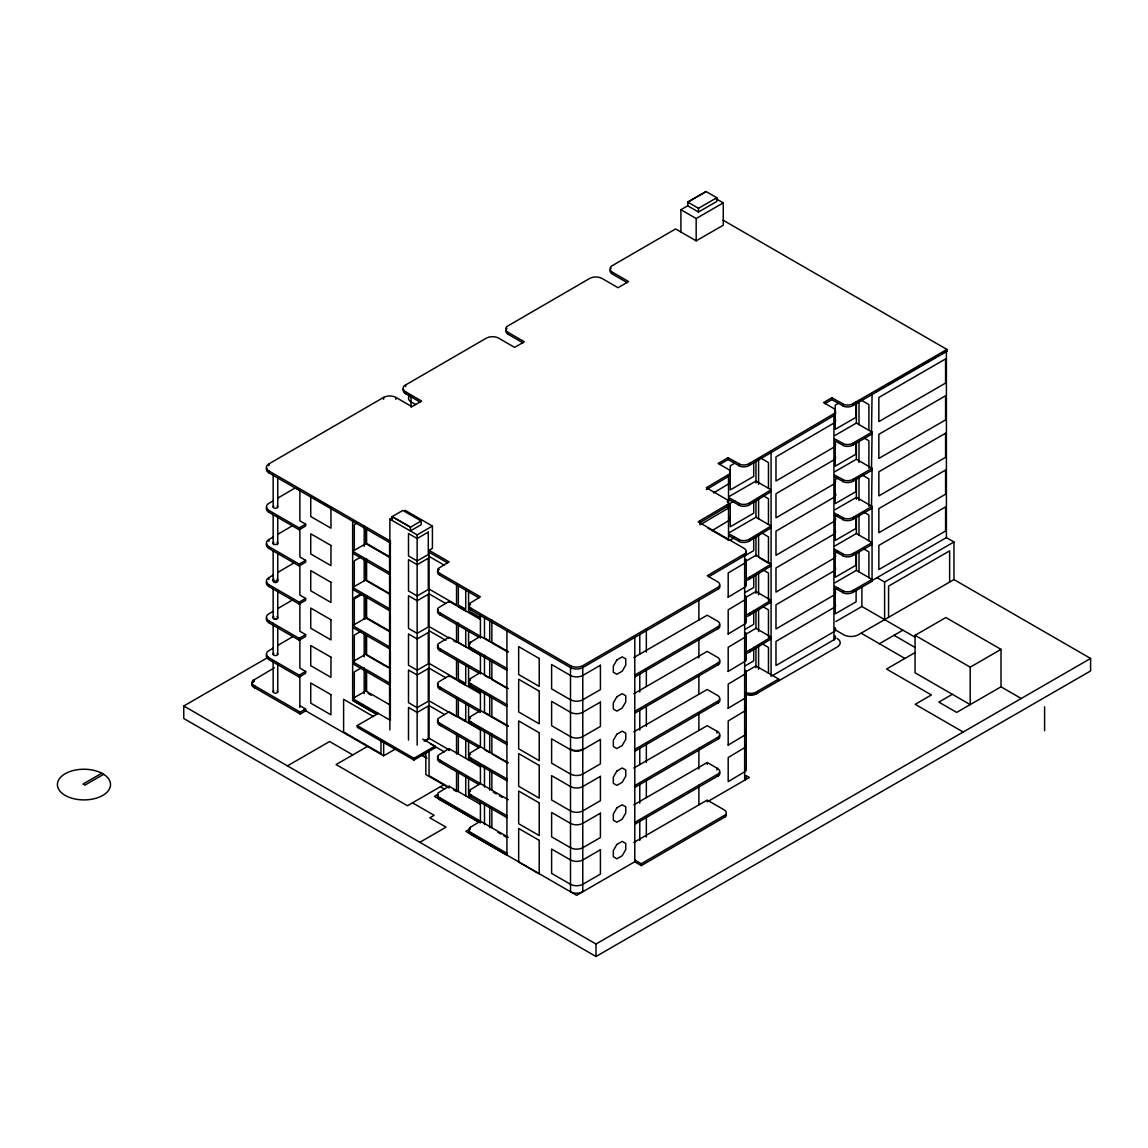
<?xml version="1.0" encoding="UTF-8"?>
<svg xmlns="http://www.w3.org/2000/svg" width="1148" height="1148" viewBox="0 0 1148 1148"><rect width="100%" height="100%" fill="white"/><g stroke="black" fill="none" stroke-linecap="round" stroke-linejoin="round"><path stroke-width="1.5" d="M465.729 721.418L458.353 717.156M465.729 685.227L458.353 680.965M465.729 646.798L458.353 642.665L458.353 623.063M465.729 610.951L458.353 606.689M274.343 667.806L252.632 680.707A7.649 4.42 0 0 0 254.813 685.93L254.813 687.796L300.245 714.027L305.641 710.899L305.641 709.034L299.872 705.69M253.679 681.467L254.397 681.065L252.632 682.443A7.649 4.42 0 0 0 254.813 687.796A7.649 4.42 0 0 1 252.632 682.443L253.622 679.774M439.182 569.451L438.206 570.384A7.649 4.42 0 0 0 439.01 574.775L478.917 597.835M469.561 605.34L470.536 604.408M480.424 636.293L469.561 642.923A7.649 4.42 0 0 0 470.364 647.314L506.914 668.437M469.561 680.979L470.536 680.047M469.561 719.079L470.536 718.146M425.406 740.934L429.051 738.824L429.051 550.322L449.069 561.874L438.206 568.518A7.649 4.42 0 0 0 439.01 572.909L480.424 596.831L469.561 603.475A7.649 4.42 0 0 0 470.364 607.852L570.513 665.697A8.667 5.008 0 0 0 582.768 665.697L719.15 586.599A7.649 4.42 0 0 0 716.969 581.376L707.211 575.751L745.64 553.207A7.649 4.42 0 0 0 743.445 547.983L698.128 521.809L728.004 504.202A7.649 4.42 0 0 0 725.823 498.978L706.336 487.728L729.497 473.981A7.649 4.42 0 0 0 727.315 468.757L718.117 463.448L728.033 457.722L740.589 464.61A7.649 4.42 0 0 0 749.63 463.347L834.912 413.136A7.649 4.42 0 0 0 832.731 407.899L823.518 402.589L831.812 397.796L844.368 404.684A7.649 4.42 0 0 0 853.423 403.422L946.942 349.437L946.942 351.302L853.423 405.301A7.649 4.42 0 0 1 844.368 406.564L831.812 399.676L824.91 403.666M699.649 522.814L728.004 506.067A7.649 4.42 0 0 0 728.621 503.814M470.536 754.336L469.561 755.255A7.649 4.42 0 0 0 468.987 756.36M470.536 791.159L469.561 792.091A7.649 4.42 0 0 0 468.987 793.196M468.987 606.445A7.649 4.42 0 0 0 470.364 609.731L570.513 667.576A8.667 5.008 0 0 0 582.768 667.576L719.15 588.479A7.649 4.42 0 0 0 719.294 585.093M480.424 821.164L469.561 827.808A7.649 4.42 0 0 0 470.364 832.185L506.914 853.308M833.922 497.084L834.912 496.151A7.649 4.42 0 0 0 835.055 492.765M634.787 675.124L719.15 626.047A7.649 4.42 0 0 0 716.969 620.824L707.211 615.199L633.796 657.589M634.787 676.99L719.15 627.927A7.649 4.42 0 0 0 719.294 624.555M744.65 637.154L745.64 636.222A7.649 4.42 0 0 0 745.784 632.849M634.787 711.315L719.15 662.238A7.649 4.42 0 0 0 716.969 657.015L707.211 651.39L633.796 693.779M634.787 713.181L719.15 664.118A7.649 4.42 0 0 0 719.294 660.731M634.787 749.4L719.15 700.337A7.649 4.42 0 0 0 716.969 695.114L707.211 689.474L633.796 731.864M634.787 751.28L719.15 702.203A7.649 4.42 0 0 0 719.294 698.831M634.787 785.591L719.15 736.514A7.649 4.42 0 0 0 716.969 731.29L707.211 725.665L633.796 768.055M634.787 787.456L719.15 738.394A7.649 4.42 0 0 0 719.294 735.021M772.618 675.526L834.912 639.206A7.649 4.42 0 0 0 835.055 635.834M634.787 822.427L719.15 773.35A7.649 4.42 0 0 0 716.969 768.127L707.211 762.502L633.796 804.891M634.787 824.293L719.15 775.23A7.649 4.42 0 0 0 719.294 771.858M634.787 860.01L641.273 863.755L725.636 814.678A7.649 4.42 0 0 0 723.455 809.455L707.211 800.084L633.796 842.474M634.787 637.542L634.787 861.875L641.273 865.621L725.636 816.558A7.649 4.42 0 0 0 726.254 814.291M715.635 198.475L723.269 202.88L723.269 225.209L696.176 240.85L675.569 228.954L611.21 266.279A8.667 5.008 0 0 0 612.587 272.32L628.63 281.576L618.011 287.703L601.983 278.433A8.667 5.008 0 0 0 589.728 278.433L506.942 326.477A8.667 5.008 0 0 0 508.32 332.518L524.363 341.774L514.62 347.385L498.591 338.129A8.667 5.008 0 0 0 486.336 338.129L404.24 385.771A8.667 5.008 0 0 0 405.617 391.812L405.617 393.678L420.125 402.058M719.523 464.495L728.033 459.587L740.589 466.475A7.649 4.42 0 0 0 749.63 465.227L834.912 415.002A7.649 4.42 0 0 0 835.055 411.63M729.396 497.959L740.589 504.058A7.649 4.42 0 0 0 749.63 502.795L771.083 489.794L755.958 481.055L729.583 496.28M729.396 499.839L740.589 505.938A7.649 4.42 0 0 0 749.63 504.675L771.083 491.66M729.396 534.15L740.589 540.249A7.649 4.42 0 0 0 749.63 538.986L771.083 525.985L755.958 517.246L729.583 532.471M729.396 536.03L740.589 542.129A7.649 4.42 0 0 0 749.63 540.866L771.083 527.85M746.43 578.42A7.649 4.42 0 0 0 749.63 577.085L771.083 564.07L755.958 555.331L745.095 561.602M746.43 580.3A7.649 4.42 0 0 0 749.63 578.951L771.083 565.95M746.43 614.611A7.649 4.42 0 0 0 749.63 613.262L771.083 600.261L755.958 591.521L745.095 597.792M746.43 616.49A7.649 4.42 0 0 0 749.63 615.141L771.083 602.126M746.43 651.447A7.649 4.42 0 0 0 749.63 650.098L771.083 637.097L755.958 628.358L745.095 634.629M746.43 653.327A7.649 4.42 0 0 0 749.63 651.978L771.083 638.962M390.679 543.148L268.89 472.833L268.89 470.967A8.667 5.008 0 0 1 268.89 463.892L383.633 397.423A8.667 5.008 0 0 1 395.888 397.423L411.917 406.679L421.646 401.068L405.617 391.812M273.339 500.743L268.89 503.341A8.667 5.008 0 0 0 268.89 510.415L268.89 512.281L299.154 529.759L305.641 526.014L305.641 524.148L299.872 520.819L299.872 490.397M277.773 498.132L295.553 487.728L299.599 490.067M299.872 527.836L299.872 556.995L305.641 560.339L305.641 562.204L299.154 565.95L268.89 548.471L268.89 546.606A8.667 5.008 0 0 1 268.89 539.531L273.339 536.92M277.773 534.322L292.582 525.655M299.872 564.113L299.872 595.095L305.641 598.424L305.641 600.304L299.154 604.049L268.89 586.571L268.89 584.691A8.667 5.008 0 0 1 268.89 577.616L273.339 575.019M277.773 572.422L294.075 562.879M273.339 611.21L268.89 613.807A8.667 5.008 0 0 0 268.89 620.881L268.89 622.761L299.154 640.225L305.641 636.48L305.641 634.614L299.872 631.285L299.872 603.834M277.773 608.598L292.582 599.93M273.339 648.046L268.89 650.643A8.667 5.008 0 0 0 268.89 657.718L268.89 659.583L299.154 677.062L305.641 673.316L305.641 671.451L299.872 668.122L299.872 638.403M277.773 645.434L292.582 636.767M687.695 202.077L706.006 191.501M687.824 205.865L687.824 202.148L706.135 191.587L716.797 197.729L716.797 201.445L698.486 212.021L687.695 205.793L680.908 209.711L680.908 232.04M687.824 202.148L698.486 208.305L716.797 197.729M680.908 209.711L696.176 218.522L723.269 202.88M268.89 510.415L299.154 527.893L305.641 524.148M357.128 522.986L354.302 524.622L354.302 550.337M268.89 546.606L299.154 564.084L305.641 560.339M389.875 729.927L389.875 519.111L392.917 517.346M390.464 557.899L365.839 543.678L352.651 551.284L389.588 572.608M421.144 521.005L410.496 527.162L392.056 516.657L402.848 510.43L421.144 521.005L421.144 524.722L410.367 530.95L410.496 527.162L392.186 516.586L392.186 520.302M361.362 556.723L354.302 560.798L354.302 586.528M268.89 584.691L299.154 602.169L305.641 598.424M389.875 519.111L417.154 534.868L432.423 526.057L432.423 548.371L429.051 550.322M389.689 593.645L365.839 579.869L352.651 587.475L389.588 608.799M361.362 593.559L354.302 597.634L354.302 625.1L352.651 626.047M354.302 598.897L362.782 594.004M268.89 620.881L299.154 638.36L305.641 634.614M834.553 629.477L843.622 634.715A10.49 6.056 0 0 0 858.46 634.715L953.974 579.568L1090.6 658.45L1090.6 670.934L595.999 956.499L183.752 718.49L183.752 706.006L268.417 657.13M101.756 773.221L83.029 784.027L84.909 785.117L103.621 774.312M361.362 630.998L354.302 635.088L354.302 662.539M268.89 657.718L299.154 675.196L305.641 671.451M480.309 619.375L449.069 601.337L438.206 607.966A7.649 4.42 0 0 0 439.01 612.358L507.803 652.093M389.689 667.921L365.839 654.145L352.651 661.75L389.588 683.074M361.362 667.835L354.302 671.91L354.302 699.376M254.813 685.93L300.245 712.147L305.641 709.034M734.663 463.261L730.257 465.801L730.257 489.923L753.719 476.377L753.719 462.587M838.184 403.479L835.199 405.201L835.199 429.338L856.107 417.269L856.107 401.757M480.309 655.221L449.069 637.183L438.206 643.813A7.649 4.42 0 0 0 439.01 648.204L480.424 672.14M706.336 489.593L729.497 475.86A7.649 4.42 0 0 0 729.654 472.488M876.096 391.583L879.153 389.818M882.209 388.053L892.914 381.882M895.971 380.117L918.888 366.872M921.944 365.107L938.763 355.406M941.819 353.641L946.942 351.302M389.272 704.513L365.839 690.981L352.651 698.587L390.334 720.341L390.334 688.843M713.511 492.951L729.497 483.351A7.649 4.42 0 0 0 729.654 479.979M834.883 435.479L856.379 423.067L872.064 432.122L872.064 434.001L853.423 444.75A7.649 4.42 0 0 1 844.368 446.012L834.553 440.703M734.663 500.715L730.257 503.255L730.257 526.76L753.719 513.199L753.719 501.446M701.485 524.005L729.497 507.473A7.649 4.42 0 0 0 729.654 504.101M287.445 765.874L329.605 741.522L352.795 754.91M434.992 747.865L413.911 760.048L357.229 727.315L357.229 725.565L378.309 713.396M480.309 693.65L449.069 675.612L438.206 682.242A7.649 4.42 0 0 0 439.01 686.633L507.803 726.383M834.553 438.837L844.368 444.147A7.649 4.42 0 0 0 853.423 442.884L872.064 432.122M712.004 530.649L729.497 520.173A7.649 4.42 0 0 0 729.654 516.801M834.883 471.67L856.379 459.257L872.064 468.312L872.064 470.178L853.423 480.94A7.649 4.42 0 0 1 844.368 482.203L834.553 476.894M367.446 746.444L336.077 764.554L407.44 805.753L443.645 784.845M730.257 540.077L734.663 537.537M838.184 477.769L835.199 479.491L835.199 503.613L856.107 491.545L856.107 477.769M480.309 729.841L449.069 711.803L438.206 718.433A7.649 4.42 0 0 0 439.01 722.824L508.32 762.86M834.553 475.028L844.368 480.323A7.649 4.42 0 0 0 853.423 479.075L872.064 468.312M304.077 709.866L383.662 755.815L395.63 748.898M744.923 555.732L753.719 550.653L753.719 536.862M424.114 741.106L429.051 738.25L449.069 749.802M708.718 576.755L745.64 555.087A7.649 4.42 0 0 0 745.784 551.7M480.424 710.569L469.561 717.199A7.649 4.42 0 0 0 470.364 721.59L506.914 742.713M834.883 509.755L856.379 497.357L872.064 506.397L872.064 508.277L853.423 519.025A7.649 4.42 0 0 1 844.368 520.288L834.553 514.978M357.229 725.565L413.911 758.297L434.992 746.128L434.992 747.994M838.184 515.208L835.199 516.944L835.199 540.435L856.107 528.381L856.107 516.629M480.309 766.807L449.069 748.64L438.206 755.269A7.649 4.42 0 0 0 439.01 759.66L508.32 799.697M834.553 513.113L844.368 518.422A7.649 4.42 0 0 0 853.423 517.16L872.064 506.397M728.119 597.175L745.64 586.7A7.649 4.42 0 0 0 745.784 583.327M744.923 592.569L753.719 587.489L753.719 575.736M834.883 545.946L856.379 533.533L872.064 542.588L872.064 544.468L853.423 555.216A7.649 4.42 0 0 1 844.368 556.479L834.553 551.169M838.184 551.413L835.199 553.135L835.199 577.272L856.107 565.203L856.107 553.135M480.309 804.26L449.069 786.208L438.206 792.852A7.649 4.42 0 0 0 439.01 797.243L508.32 837.279M834.553 549.304L844.368 554.613A7.649 4.42 0 0 0 853.423 553.35L872.064 542.588M437.302 794.746L434.475 796.382L480.424 822.915L480.424 801.534M728.119 633.997L745.64 623.522A7.649 4.42 0 0 0 745.784 620.15M744.923 629.391L753.719 624.311L753.719 610.521M834.883 582.782L856.379 570.369L872.064 579.424L872.064 581.29L853.423 592.052A7.649 4.42 0 0 1 844.368 593.315L834.553 588.006M838.184 588.235L835.199 589.957L835.199 613.85L856.107 601.796L856.107 589.842M834.553 586.14L844.368 591.435A7.649 4.42 0 0 0 853.423 590.187L872.064 579.424M871.519 580.859L946.397 537.623L953.974 541.985L953.974 579.568M419.824 842.302L446.027 827.163L429.811 817.807L434.145 815.31L412.519 802.825M728.119 671.451L745.64 660.975A7.649 4.42 0 0 0 745.784 657.603M877.043 577.674L884.606 582.036L953.974 541.985M744.923 665.969L753.719 660.889L753.719 647.242M470.206 828.813L465.83 831.339L576.64 895.311L635.117 861.545M745.095 672.197L755.958 665.94L778.66 679.042L778.66 680.922M835.801 621.57L861.904 606.503L914.899 637.097M837.136 638.46A10.49 6.056 0 0 1 837.136 647.027L756.661 693.607A7.649 4.42 0 0 1 747.621 694.87L745.999 694.31L745.999 692.431L747.621 693.005A7.649 4.42 0 0 0 756.661 691.742L778.66 679.042M728.119 708.273L745.64 697.797A7.649 4.42 0 0 0 745.784 694.425M879.425 643.727L902.902 630.18M915.056 635.332L970.204 667.16L970.204 704.614L915.056 672.771L915.056 635.332L945.866 617.538L1001.013 649.366L1001.013 686.82L956.686 712.406L938.849 702.117L952.352 694.31M728.119 745.109L745.64 734.634A7.649 4.42 0 0 0 745.784 731.247M915.128 652.552L886.543 669.054L931.415 694.956L915.2 704.327L963.172 732.022M707.168 801.849L749.386 777.483L746.344 775.732M970.204 667.16L1001.013 649.366M183.752 706.006L595.999 944.015L1090.6 658.45M723.068 220.172L946.942 349.437M872.064 394.539L871.519 431.806M860.412 399.676L868.893 404.57L868.893 430.299M627.167 282.609L612.587 274.185A8.667 5.008 0 0 1 610.047 270.641M872.064 434.001L871.519 467.997M864.659 438.321L868.893 440.76L868.893 468.226M872.064 470.178L871.519 506.081M861.832 474.77L868.893 478.86L868.893 506.311M872.064 508.277L872.064 581.29M863.239 511.778L868.893 515.036L868.893 540.765M759.99 457.665L768.457 462.558L768.457 488.273M506.942 328.342A8.667 5.008 0 0 0 508.32 334.384L522.9 342.807M863.239 548.615L868.893 551.872L868.893 577.602M762.817 495.477L768.457 498.749L768.457 524.464M761.397 532.758L768.457 536.834L768.457 563.037M1001.013 686.82L1021.232 698.501M894.019 635.303L915.013 647.429M707.842 528.037L725.823 538.426A7.649 4.42 0 0 1 728.162 540.278M759.99 558.158L768.457 563.166M762.817 569.767L768.457 573.024L768.457 600.49M861.144 633.165L904.925 658.45M415.576 404.498L411.027 401.872A8.667 5.008 0 0 1 409.649 395.83M762.817 606.589L768.457 609.861L768.457 637.327M761.397 643.354L768.457 647.443L768.457 673.159M405.129 510.3L432.423 526.057M429.051 552.202L447.533 562.864M429.051 556.393L444.319 565.218M268.89 470.967L390.679 541.282M315.069 498.835L329.519 507.172M389.689 556.751L366.599 543.406L366.599 527.937M480.309 617.624L468.571 610.836L468.571 591.507M429.051 589.067L456.545 604.939L456.545 584.303M429.051 593.846L445.854 603.547M352.651 553.164L389.588 574.488M508.32 651.691L491.861 642.191L491.861 619.834M438.206 609.846A7.649 4.42 0 0 0 439.01 614.223L478.888 637.269M389.689 594.19L366.599 580.859L366.599 558.889M468.944 647.056A7.649 4.42 0 0 0 470.364 649.18L506.914 670.303M429.051 626.521L449.069 638.073M453.546 640.67L456.545 642.392L456.545 623.838M429.051 630.683L445.854 640.383M352.651 589.34L389.588 610.664M508.32 688.585L480.424 672.47L469.561 679.114A7.649 4.42 0 0 0 470.364 683.505L506.914 704.614M488.402 677.65L484.485 675.383L484.485 655.192M506.828 688.283L491.861 679.645L491.861 661.248M438.206 645.693A7.649 4.42 0 0 0 439.01 650.069L478.888 673.115M365.839 616.706L366.599 617.136M389.689 631.027L366.599 617.681L366.599 596.142M390.464 632.175L365.839 617.954L352.651 625.56L389.588 646.884M468.987 682.084A7.649 4.42 0 0 0 470.364 685.37L506.914 706.494M480.309 691.9L468.571 685.112L468.571 665.797M429.051 663.343L456.545 679.229L456.545 660.301M429.051 668.122L445.854 677.822M352.651 627.439L389.588 648.764M508.32 725.966L491.861 716.467L491.861 696.879M438.206 684.122A7.649 4.42 0 0 0 439.01 688.513L480.424 712.434L480.424 689.876M388.153 667.591L366.599 655.135L366.599 634.959M468.987 720.183A7.649 4.42 0 0 0 470.364 723.455L506.914 744.578M480.309 729.353L468.571 722.566L468.571 705.001M429.051 700.797L456.545 716.668L456.545 698.271M429.051 705.575L444.319 714.4M352.651 663.63L389.588 684.954M506.828 762.559L491.861 753.92L491.861 733.73M438.206 720.313A7.649 4.42 0 0 0 439.01 724.689L478.888 747.735M368.135 693.478L371.206 695.258M480.424 727.875L480.424 746.76L469.561 753.389A7.649 4.42 0 0 0 470.364 757.78L506.914 778.904M468.944 757.522A7.649 4.42 0 0 0 470.364 759.646L506.914 780.769M422.808 739.082L434.992 746.128M430.572 743.918L444.319 751.854M352.651 700.337L376.788 714.271M376.788 714.4L352.651 700.467L352.651 520.862M373.487 716.567L343.596 699.304L343.596 731.979L380.964 753.562L380.964 739.8M493.367 792.235L496.352 793.957M499.351 795.693L502.336 797.415M438.206 757.135A7.649 4.42 0 0 0 439.01 761.526L478.888 784.572M421.775 754.781L426.238 757.364M421.029 754.91L426.984 758.354M480.424 764.353L480.424 783.582L469.561 790.226A7.649 4.42 0 0 0 470.364 794.617L506.914 815.74M468.944 794.359A7.649 4.42 0 0 0 470.364 796.482L506.914 817.606M453.546 789.853L456.545 791.575L456.545 771.198M449.069 787.959L425.822 774.541L425.822 753.059M440.401 786.724L444.463 789.063M497.845 832.271L500.844 834.008M503.829 835.73L506.828 837.466M438.206 794.717A7.649 4.42 0 0 0 439.01 799.108L478.888 822.155M468.944 831.927A7.649 4.42 0 0 0 470.364 834.065L506.914 855.188L506.914 630.855M1044.594 706.809L1044.594 730.702M949.64 582.065L949.64 550.853L888.566 586.126L888.566 617.337M946.397 351.001L946.397 537.623M884.606 582.036L884.606 619.619M861.904 586.829L861.904 606.503M859.005 400.58L859.005 424.588M859.005 440.201L859.005 462.515M859.005 476.578L859.005 500.614M859.005 514.476L859.005 535.054M859.005 551.313L859.005 571.891M856.379 401.599L856.379 423.067M856.379 442.095L856.379 459.257M856.379 478.372L856.379 499.222M856.379 516.385L856.379 533.533M856.379 552.891L856.379 570.369M856.107 442.353L856.107 454.106L835.199 466.16L835.199 442.654M853.423 403.422L853.423 405.301M853.423 442.884L853.423 444.75M853.423 479.075L853.423 480.94M853.423 517.16L853.423 519.025M853.423 553.35L853.423 555.216M853.423 590.187L853.423 592.052M842.761 404.125L842.761 405.99M842.761 443.573L842.761 445.438M842.761 479.764L842.761 481.629M842.761 517.848L842.761 519.728M842.761 554.039L842.761 555.905M842.761 590.876L842.761 592.741M833.922 414.055L833.922 640.139M831.812 397.796L831.812 399.676M771.083 452.212L771.083 676.416M758.584 458.569L758.584 484.312M758.584 498.175L758.584 518.753M758.584 534.624L758.584 557.34M758.584 572.465L758.584 594.779M758.584 609.301L758.584 631.615M758.584 645.162L758.584 669.198M756.661 691.742L756.661 693.607M755.958 461.367L755.958 482.921M755.958 500.083L755.958 517.246M755.958 536.59L755.958 555.948M755.958 574.359L755.958 593.387M755.958 610.88L755.958 628.358M755.958 648.075L755.958 667.677M749.63 463.347L749.63 465.227M749.63 502.795L749.63 504.675M749.63 538.986L749.63 540.866M749.63 577.085L749.63 578.951M749.63 613.262L749.63 615.141M749.63 650.098L749.63 651.978M746.243 560.31L746.243 584.447M746.243 597.147L746.243 621.269M746.243 634.586L746.243 658.722M746.243 671.422L746.243 768.959M744.65 554.14L744.65 780.21L745.64 779.291A7.649 4.42 0 0 0 745.784 775.905M738.982 464.036L738.982 465.916M738.982 503.498L738.982 505.364M738.982 539.675L738.982 541.555M728.521 474.913L728.521 501.518M728.521 504.962L728.521 540.062M728.191 597.132L728.191 572.995L745.64 562.577A7.649 4.42 0 0 0 745.784 559.191M728.191 633.954L728.191 609.832L745.64 599.399A7.649 4.42 0 0 0 745.784 596.027M728.191 671.408L728.191 647.285L745.64 636.853A7.649 4.42 0 0 0 745.784 633.466M728.191 708.23L728.191 684.108L745.64 673.675A7.649 4.42 0 0 0 745.784 670.303M728.191 745.066L728.191 720.93L745.64 710.497A7.649 4.42 0 0 0 745.784 707.125M728.033 457.722L728.033 459.587M727.028 505.134L727.028 507M724.646 815.611L724.646 817.476M718.16 587.532L718.16 589.398M718.16 626.98L718.16 628.86M718.16 663.171L718.16 665.051M718.16 701.27L718.16 703.136M718.16 737.447L718.16 739.326M718.16 774.283L718.16 776.163M716.969 731.29L716.969 733.17M716.969 768.127L716.969 770.007M707.211 762.502L707.211 764.381M699.993 521.436L699.993 524.88M698.874 600.548L698.874 620.02M698.874 638.891L698.874 657.947M698.874 674.823L698.874 694.296M698.874 713.166L698.874 730.487M698.874 748.266L698.874 769.06M698.874 785.203L698.874 804.906M698.486 208.305L698.486 212.021M696.176 218.522L696.176 240.85M646.338 629.104L646.338 652.093M646.338 669.212L646.338 686.533M646.338 705.159L646.338 726.368M646.338 743.488L646.338 762.559M646.338 780.324L646.338 797.645M646.338 817.319L646.338 836.978M641.273 863.755L641.273 865.621M639.78 634.657L639.78 654.13M639.78 673.001L639.78 692.072M639.78 710.712L639.78 730.157M639.78 747.276L639.78 764.597M639.78 784.113L639.78 803.184M639.78 821.107L639.78 840.393M595.999 944.015L595.999 956.499M582.768 665.697L582.768 891.781A8.667 5.008 0 0 1 570.513 891.781L570.513 665.697M508.32 332.518L508.32 334.384M491.861 770.954L491.861 790.197M491.861 808.45L491.861 827.78M489.708 620.307L489.708 640.943L484.485 637.929L484.485 617.294M489.708 660L489.708 678.396M489.708 695.645L489.708 715.218L484.485 712.205L484.485 692.617M489.708 734.275L489.708 752.672L484.485 749.658L484.485 731.262M489.708 769.705L489.708 790.125M489.708 807.202L489.708 827.579M484.485 766.692L484.485 787.112M484.485 804.188L484.485 824.565M480.424 614.811L480.424 638.159M480.424 654.245L480.424 674.005M471.111 608.311L471.111 610.191M471.111 647.773L471.111 649.639M471.111 683.95L471.111 685.83M471.111 722.049L471.111 723.914M471.111 758.24L471.111 760.105M471.111 795.062L471.111 796.942M471.111 832.644L471.111 834.524M470.536 641.99L469.561 644.789A7.649 4.42 0 0 0 468.987 645.894M470.536 826.876L469.561 829.674A7.649 4.42 0 0 0 468.987 830.779M468.571 630.726L468.571 648.29M468.571 740.647L468.571 760.019M468.571 778.143L468.571 797.473M465.729 589.871L465.729 609.201L458.353 604.939L458.353 585.609M465.729 629.09L465.729 646.654M465.729 665.912L465.729 683.476L458.353 679.214L458.353 659.885M465.729 703.365L465.729 720.93L458.353 716.668L458.353 699.103M465.729 740.761L465.729 758.383M465.729 776.507L465.729 795.837M458.353 734.749L458.353 754.121M458.353 772.245L458.353 791.575M456.545 733.701L456.545 754.121M449.069 601.337L449.069 602.226M449.069 675.612L449.069 676.789M449.069 748.64L449.069 750.505M449.069 786.208L449.069 787.255L429.051 775.704L429.051 749.902M440.473 613.219L440.473 615.098M440.473 649.065L440.473 650.945M440.473 687.494L440.473 689.374M440.473 723.685L440.473 725.565M440.473 760.521L440.473 762.387M440.473 798.104L440.473 799.969M439.77 573.354L439.77 575.234M439.77 612.817L439.77 614.682M439.77 648.663L439.77 650.529M439.77 687.092L439.77 688.958M439.77 723.283L439.77 725.149M439.77 760.12L439.77 761.985M439.77 797.688L439.77 799.568M428.29 738.695L428.29 706.02L417.154 712.449L408.501 707.455L408.501 740.13M417.154 534.868L417.154 745.124M413.911 758.297L413.911 760.048M411.027 407.224L411.027 396.806A8.667 5.008 0 0 1 408.774 394.553M405.617 384.738L405.617 386.603M395.888 397.423L395.888 399.303M390.334 543.104L390.334 572.335M390.334 577.114L390.334 609.789M390.334 613.936L390.334 646.611M390.334 651.39L390.334 684.064M389.588 540.392L389.588 719.911M383.633 397.423L383.633 399.303M383.662 741.551L383.662 755.815M366.599 670.418L366.599 691.412M365.839 529.357L365.839 543.678M365.839 559.277L365.839 579.869M365.839 595.726L365.839 618.442L364.189 619.389L364.189 594.937M365.839 633.553L365.839 654.145M365.839 671.752L365.839 690.981M364.189 525.77L364.189 546.376M364.189 558.531L364.189 580.816M364.189 632.806L364.189 656.843M364.189 667.921L364.189 693.679M330.954 508.004L330.954 528.18L310.735 516.514L310.735 496.338M300.245 712.147L300.245 714.027M299.872 675.34L299.872 707.441M299.154 527.893L299.154 529.759M299.154 564.084L299.154 565.95M299.154 602.169L299.154 604.049M299.154 638.36L299.154 640.225M299.154 675.196L299.154 677.062M277.744 478.314L277.744 506.942M277.744 517.274L277.744 543.133M277.744 554.111L277.744 579.97M277.744 591.564L277.744 617.409M277.744 626.664L277.744 654.245M277.744 664.247L277.744 691.828M273.152 474.727L273.152 506.942M273.152 513.83L273.152 543.133M273.152 550.667L273.152 579.97M273.152 588.106L273.152 617.409M273.152 623.221L273.152 654.245M273.152 660.803L273.152 691.828M268.89 463.892L268.89 465.758M268.89 539.531L268.89 541.397M268.89 577.616L268.89 579.496M758.197 692.603A10.49 6.056 0 0 1 748.065 694.167M745.784 767.84A7.649 4.42 0 0 1 745.64 771.212L728.191 781.645L728.191 757.522L745.64 747.09A7.649 4.42 0 0 0 745.784 743.717M835.055 627.755A7.649 4.42 0 0 1 834.912 631.142L775.976 665.524L775.976 641.402L834.912 607.005A7.649 4.42 0 0 0 835.055 603.633M835.055 567.055A7.649 4.42 0 0 1 834.912 570.427L775.976 604.809L775.976 628.946L834.912 594.549A7.649 4.42 0 0 0 835.055 591.177M835.055 554.355A7.649 4.42 0 0 1 834.912 557.727L775.976 592.11L775.976 567.987L834.912 533.605A7.649 4.42 0 0 0 835.055 530.218M582.768 749.099A8.667 5.008 0 0 1 570.513 749.099M835.055 493.396A7.649 4.42 0 0 1 834.912 496.768L775.976 531.165L775.976 555.288L834.912 520.905A7.649 4.42 0 0 0 835.055 517.518M268.89 586.571A8.667 5.008 0 0 1 266.652 581.735M268.89 622.761A8.667 5.008 0 0 1 266.652 617.925M268.89 659.583A8.667 5.008 0 0 1 266.652 654.762M405.617 393.678A8.667 5.008 0 0 1 403.379 388.842M727.201 501.69A7.649 4.42 0 0 1 728.162 502.695M610.349 269.349A8.667 5.008 0 0 1 611.21 268.144M268.89 472.833A8.667 5.008 0 0 1 266.652 467.997M277.07 580.285A2.296 1.32 0 0 1 277.07 582.151A2.296 1.32 0 0 1 273.827 582.151A2.296 1.32 0 0 1 273.827 580.285M277.07 579.023A2.296 1.32 0 0 1 277.07 580.902A2.296 1.32 0 0 1 273.827 580.902A2.296 1.32 0 0 1 273.827 579.023M277.07 616.476A2.296 1.32 0 0 1 277.07 618.341A2.296 1.32 0 0 1 273.827 618.341A2.296 1.32 0 0 1 273.827 616.476M277.07 653.312A2.296 1.32 0 0 1 277.07 655.178A2.296 1.32 0 0 1 273.827 655.178A2.296 1.32 0 0 1 273.827 653.312M277.673 618.399A2.296 1.32 0 0 1 276.051 619.332M274.86 619.332A2.296 1.32 0 0 1 273.238 618.399M277.07 690.881A2.296 1.32 0 0 1 277.07 692.761A2.296 1.32 0 0 1 273.827 692.761A2.296 1.32 0 0 1 273.827 690.881M268.89 548.471A8.667 5.008 0 0 1 266.652 543.65M277.07 542.186A2.296 1.32 0 0 1 277.07 544.066A2.296 1.32 0 0 1 273.827 544.066A2.296 1.32 0 0 1 273.827 542.186M268.89 512.281A8.667 5.008 0 0 1 266.652 507.459M835.055 455.943A7.649 4.42 0 0 1 834.912 459.315L775.976 493.712L775.976 517.834L834.912 483.452A7.649 4.42 0 0 0 835.055 480.065M835.055 443.243A7.649 4.42 0 0 1 834.912 446.615L775.976 481.012L775.976 456.875L834.912 422.493A7.649 4.42 0 0 0 835.055 419.12M277.07 506.01A2.296 1.32 0 0 1 277.07 507.875A2.296 1.32 0 0 1 273.827 507.875A2.296 1.32 0 0 1 273.827 506.01M277.673 544.123A2.296 1.32 0 0 1 277.07 544.712M273.827 544.712A2.296 1.32 0 0 1 273.238 544.123M616.878 659.928L613.319 666.098L613.319 672.24L616.878 674.292L622.202 671.221L625.76 665.065L625.76 658.923L622.202 656.871L616.878 659.928M616.878 696.764L613.319 702.92L613.319 709.062L616.878 711.114L622.202 708.043L625.76 701.887L625.76 695.745L622.202 693.693L616.878 696.764M616.878 734.218L613.319 740.374L613.319 746.516L616.878 748.568L622.202 745.497L625.76 739.341L625.76 733.199L622.202 731.147L616.878 734.218M616.878 771.04L613.319 777.196L613.319 783.338L616.878 785.39L622.202 782.333L625.76 776.163L625.76 770.021L622.202 767.969L616.878 771.04M616.878 807.862L613.319 814.032L613.319 820.174L616.878 822.226L622.202 819.155L625.76 812.985L625.76 806.857L622.202 804.791L616.878 807.862M616.878 844.454L613.319 850.611L613.319 856.752L616.878 858.804L622.202 855.734L625.76 849.577L625.76 843.436L622.202 841.384L616.878 844.454M428.29 532.098L417.154 538.527L408.501 533.533L408.501 555.933L417.154 560.927L428.29 554.498L428.29 532.098M428.29 558.244L417.154 564.673L408.501 559.679L408.501 590.947L417.154 595.941L428.29 589.512L428.29 558.244M428.29 594.291L417.154 600.72L408.501 595.726L408.501 628.401L417.154 633.38L428.29 626.952L428.29 594.291M428.29 632.534L417.154 638.962L408.501 633.969L408.501 665.223L417.154 670.217L428.29 663.788L428.29 632.534M945.579 358.951L878.851 397.481L878.851 421.617L945.579 383.088L945.579 358.951M428.29 668.567L417.154 674.995L408.501 670.001L408.501 702.676L417.154 707.67L428.29 701.241L428.29 668.567M945.579 395.787L878.851 434.317L878.851 458.439L945.579 419.91L945.579 395.787M945.579 433.241L878.851 471.771L878.851 495.893L945.579 457.363L945.579 433.241M600.418 665.252L582.768 675.455A8.667 5.008 0 0 1 570.513 675.455L551.614 664.534L551.614 688.886L570.513 699.792A8.667 5.008 0 0 0 582.768 699.792L600.418 689.604L600.418 665.252M945.579 470.063L878.851 508.593L878.851 532.715L945.579 494.185L945.579 470.063M600.418 702.088L582.768 712.277A8.667 5.008 0 0 1 570.513 712.277L551.614 701.371L551.614 725.708L570.513 736.614A8.667 5.008 0 0 0 582.768 736.614L600.418 726.426L600.418 702.088M945.579 506.885L878.851 545.415L878.851 569.552L945.579 531.022L945.579 506.885M600.418 739.527L582.768 749.73A8.667 5.008 0 0 1 570.513 749.73L551.614 738.824L551.614 763.162L570.513 774.068A8.667 5.008 0 0 0 582.768 774.068L600.418 763.879L600.418 739.527M600.418 776.364L582.768 786.552A8.667 5.008 0 0 1 570.513 786.552L551.614 775.646L551.614 799.984L570.513 810.904A8.667 5.008 0 0 0 582.768 810.904L600.418 800.701L600.418 776.364M600.418 813.186L582.768 823.389A8.667 5.008 0 0 1 570.513 823.389L551.614 812.468L551.614 836.82L570.513 847.726A8.667 5.008 0 0 0 582.768 847.726L600.418 837.538L600.418 813.186M600.418 849.778L582.768 859.967A8.667 5.008 0 0 1 570.513 859.967L551.614 849.061L551.614 873.398L570.513 884.304A8.667 5.008 0 0 0 582.768 884.304L600.418 874.116L600.418 849.778M102.746 773.723L100.134 772.403A26.562 15.34 0 0 0 58.031 781.257A26.562 15.34 0 0 0 89.716 799.539A26.562 15.34 0 0 0 105.042 775.23L102.746 773.723M539.216 658.493L518.666 646.625L518.666 674.522L539.216 686.375L539.216 658.493M330.954 545.458L310.735 533.791L310.735 553.953L330.954 565.634L330.954 545.458M539.216 691.153L518.666 679.3L518.666 711.961L539.216 723.828L539.216 691.153M330.954 582.294L310.735 570.613L310.735 590.789L330.954 602.456L330.954 582.294M539.216 732.768L518.666 720.915L518.666 748.797L539.216 760.65L539.216 732.768M330.954 619.733L310.735 608.067L310.735 628.243L330.954 639.91L330.954 619.733M539.216 765.429L518.666 753.576L518.666 786.251L539.216 798.104L539.216 765.429M330.954 657.187L310.735 645.52L310.735 665.682L330.954 677.363L330.954 657.187M539.216 802.883L518.666 791.029L518.666 823.704L539.216 835.557L539.216 802.883M330.954 694.64L310.735 682.974L310.735 703.136L330.954 714.817L330.954 694.64M539.216 840.336L518.666 828.483L518.666 861.976L539.216 873.843L539.216 840.336"/></g></svg>
